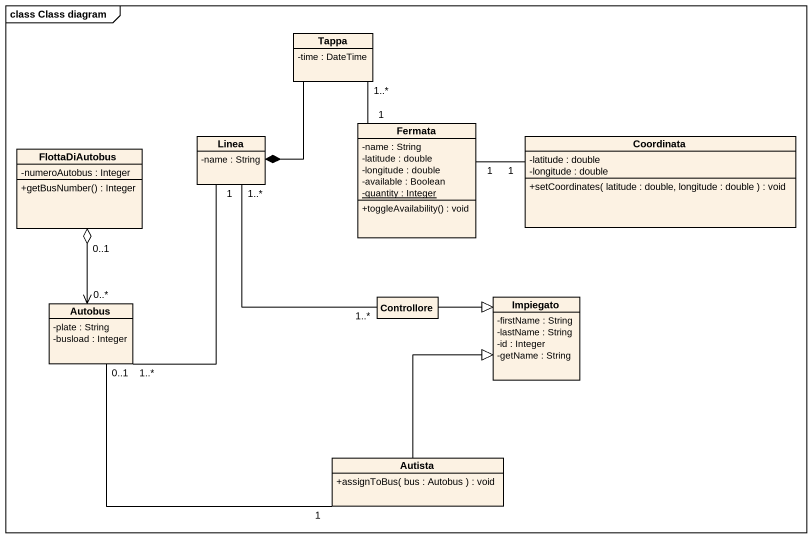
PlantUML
@startuml
mainframe class Class diagram
hide circle
hide empty members
skinparam classAttributeIconSize 0
class Tappa {
  -time : DateTime
}
class Linea {
  -name : String
}
class Fermata {
  -name : String
  -latitude : double
  -longitude : double
  -available : Boolean
  {static} -quantity : Integer
  +toggleAvailability() : void
}
class Coordinata {
  -latitude : double
  -longitude : double
  +setCoordinates( latitude : double, longitude : double ) : void
}
class FlottaDiAutobus {
  -numeroAutobus : Integer
  +getBusNumber() : Integer
}
class Autobus {
  -plate : String
  -busload : Integer
}
class Controllore
class Impiegato {
  -firstName : String
  -lastName : String
  -id : Integer
  -getName : String
}
class Autista {
  +assignToBus( bus : Autobus ) : void
}
Tappa "1..*" -- "1" Fermata
Linea *-up- Tappa
Coordinata "1" -left- "1" Fermata
FlottaDiAutobus "0..1" o--> "0..*" Autobus
Autobus "1..*" -up- "1" Linea
Autobus "0..1" -right- "1" Autista
Controllore "1..*" -up- "1..*" Linea
Controllore -right-|> Impiegato
Autista -up-|> Impiegato
@enduml
